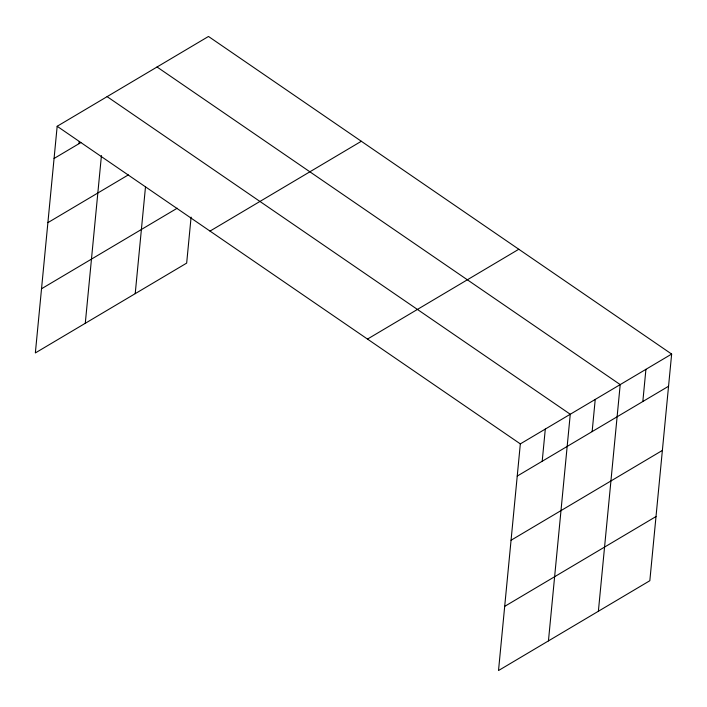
<?xml version="1.0" encoding="UTF-8"?>
<svg xmlns="http://www.w3.org/2000/svg" width="707" height="707" viewBox="0 0 707 707"><rect width="100%" height="100%" fill="white"/><g stroke="black" fill="none" stroke-linecap="round" stroke-linejoin="round"><path stroke-width="1.06" d="M671.65 354.066L520.334 443.89L498.515 670.536L649.83 580.721L671.65 354.066L208.485 36.464L57.17 126.279L35.35 352.934L186.666 263.11L191.093 217.12M79.043 143.654L79.246 141.506M85.282 323.293L101.437 155.567M135.214 293.652L145.501 186.825M542.198 461.256L545.3 429.069M548.446 640.896L570.266 414.249L107.111 96.638M592.139 431.615L595.232 399.428M598.378 611.255L620.207 384.608L157.042 66.997M642.831 401.523L645.924 369.337M54.077 158.474L80.89 142.558M47.899 222.643L128.347 174.894M41.527 288.765L177.227 208.212M210.014 231.092L361.33 141.267M367.49 339.077L518.805 249.253M517.232 476.076L668.548 386.252M511.055 540.254L662.371 450.43M504.692 606.367L656.008 516.543M57.17 126.279L520.334 443.89"/></g></svg>
